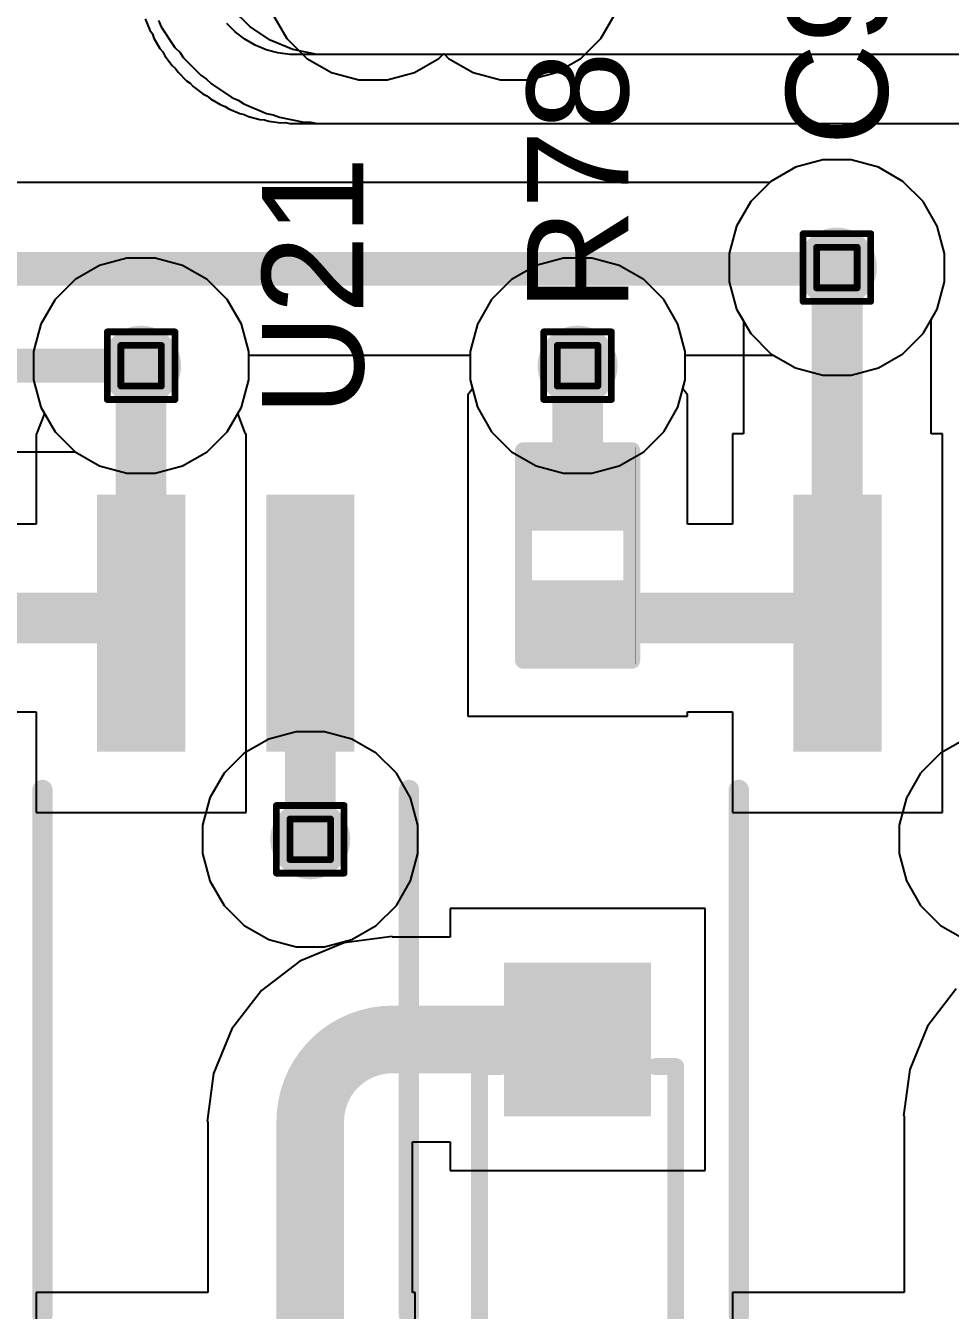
# Model space of a CAD drawing. Header units: inches. Extents: x -5 to 230, y -4 to 159.
# Drawn here: x 44.66 to 51.6, y 9.93 to 19.57 of the extents above; entities that cross this region are included whole.
import ezdxf

# ---------------------------------------------------------------- set-up
doc = ezdxf.new("R2010")
doc.units = ezdxf.units.IN
for name, color, linetype in [('Bottom Layer', 5, 'Continuous'), ('Drill Drawing', 1, 'Continuous'), ('Layer 1', 16, 'Continuous'), ('Layer 2', 76, 'Continuous'), ('Top Layer', 1, 'Continuous'), ('Top Overlay', 2, 'Continuous'), ('Top Paste', 8, 'Continuous'), ('Top Solder', 216, 'Continuous'), ('Via Holes', 16, 'Continuous')]:
    doc.layers.add(name, color=color, linetype=linetype)
doc.styles.add('Arial', font='', dxfattribs={"height": 0.2})
doc.styles.get('Arial').set_extended_font_data('Arial')

# ---------------------------------------------------------------- blocks, each defined once
blk = doc.blocks.new('SOIC_4_175____55')
at = {"layer": 'Top Layer'}
for points in [[(-2.31, 0.915), (-2.31, 0.355), (-4.137, 0.355), (-4.137, 0.915)], [(4.137, 0.915), (4.137, 0.355), (2.31, 0.355), (2.31, 0.915)], [(-2.31, -0.355), (-2.31, -0.915), (-4.137, -0.915), (-4.137, -0.355)], [(4.137, -0.355), (4.137, -0.915), (2.31, -0.915), (2.31, -0.355)]]:
    blk.add_hatch(color=1, dxfattribs=at).paths.add_polyline_path(points)
at = {"layer": 'Top Paste'}
for points in [[(-2.31, 0.915), (-2.31, 0.355), (-4.137, 0.355), (-4.137, 0.915)], [(4.137, 0.915), (4.137, 0.355), (2.31, 0.355), (2.31, 0.915)], [(-2.31, -0.355), (-2.31, -0.915), (-4.137, -0.915), (-4.137, -0.355)], [(4.137, -0.355), (4.137, -0.915), (2.31, -0.915), (2.31, -0.355)]]:
    blk.add_hatch(color=8, dxfattribs=at).paths.add_polyline_path(points)
at = {"layer": 'Top Solder'}
for points in [[(-2.2592, 0.9658), (-2.2592, 0.3042), (-4.1878, 0.3042), (-4.1878, 0.9658)], [(4.1878, 0.9658), (4.1878, 0.3042), (2.2592, 0.3042), (2.2592, 0.9658)], [(-2.2592, -0.3042), (-2.2592, -0.9658), (-4.1878, -0.9658), (-4.1878, -0.3042)], [(4.1878, -0.3042), (4.1878, -0.9658), (2.2592, -0.9658), (2.2592, -0.3042)]]:
    blk.add_hatch(color=216, dxfattribs=at).paths.add_polyline_path(points)
at = {"layer": 'Top Overlay'}
for points in [[(-1.9714, 1.3762, 0.1524, 0.1524, 0), (1.9714, 1.3762, 0.1524, 0.1524, 0)], [(-4.4681, 0.7874, 0.254, 0.254, 0), (-4.3411, 0.6604, 0.254, 0.254, 0)], [(-4.4681, 0.7874, 0.254, 0.254, 0), (-4.4681, 0.5334, 0.254, 0.254, 0)], [(-4.3411, 0.6604, 0.254, 0.254, 0), (-4.4681, 0.5334, 0.254, 0.254, 0)], [(-1.9714, -1.3762, 0.1524, 0.1524, 0), (1.9714, -1.3762, 0.1524, 0.1524, 0)]]:
    blk.add_lwpolyline(points, format="xyseb", dxfattribs=at)
for points in [[(-2.0095, 1.3762, 0.0762, 0.0762, 1), (-1.9333, 1.3762, 0.0762, 0.0762, 1)], [(1.9333, 1.3762, 0.0762, 0.0762, 1), (2.0095, 1.3762, 0.0762, 0.0762, 1)], [(-4.5316, 0.7874, 0.127, 0.127, 1), (-4.4046, 0.7874, 0.127, 0.127, 1)], [(-4.5316, 0.7874, 0.127, 0.127, 1), (-4.4046, 0.7874, 0.127, 0.127, 1)], [(-4.4046, 0.6604, 0.127, 0.127, 1), (-4.2776, 0.6604, 0.127, 0.127, 1)], [(-4.4046, 0.6604, 0.127, 0.127, 1), (-4.2776, 0.6604, 0.127, 0.127, 1)], [(-4.5316, 0.5334, 0.127, 0.127, 1), (-4.4046, 0.5334, 0.127, 0.127, 1)], [(-4.5316, 0.5334, 0.127, 0.127, 1), (-4.4046, 0.5334, 0.127, 0.127, 1)], [(-2.0095, -1.3762, 0.0762, 0.0762, 1), (-1.9333, -1.3762, 0.0762, 0.0762, 1)], [(1.9333, -1.3762, 0.0762, 0.0762, 1), (2.0095, -1.3762, 0.0762, 0.0762, 1)]]:
    blk.add_lwpolyline(points, format="xyseb", close=True, dxfattribs=at)
blk = doc.blocks.new('SOIC_4_175____57')
at = {"layer": 'Top Layer'}
for points in [[(-2.31, 0.915), (-2.31, 0.355), (-4.137, 0.355), (-4.137, 0.915)], [(4.137, 0.915), (4.137, 0.355), (2.31, 0.355), (2.31, 0.915)], [(-2.31, -0.355), (-2.31, -0.915), (-4.137, -0.915), (-4.137, -0.355)], [(4.137, -0.355), (4.137, -0.915), (2.31, -0.915), (2.31, -0.355)]]:
    blk.add_hatch(color=1, dxfattribs=at).paths.add_polyline_path(points)
at = {"layer": 'Top Paste'}
for points in [[(-2.31, 0.915), (-2.31, 0.355), (-4.137, 0.355), (-4.137, 0.915)], [(4.137, 0.915), (4.137, 0.355), (2.31, 0.355), (2.31, 0.915)], [(-2.31, -0.355), (-2.31, -0.915), (-4.137, -0.915), (-4.137, -0.355)], [(4.137, -0.355), (4.137, -0.915), (2.31, -0.915), (2.31, -0.355)]]:
    blk.add_hatch(color=8, dxfattribs=at).paths.add_polyline_path(points)
at = {"layer": 'Top Solder'}
for points in [[(-2.2592, 0.9658), (-2.2592, 0.3042), (-4.1878, 0.3042), (-4.1878, 0.9658)], [(4.1878, 0.9658), (4.1878, 0.3042), (2.2592, 0.3042), (2.2592, 0.9658)], [(-2.2592, -0.3042), (-2.2592, -0.9658), (-4.1878, -0.9658), (-4.1878, -0.3042)], [(4.1878, -0.3042), (4.1878, -0.9658), (2.2592, -0.9658), (2.2592, -0.3042)]]:
    blk.add_hatch(color=216, dxfattribs=at).paths.add_polyline_path(points)
at = {"layer": 'Top Overlay'}
for points in [[(-1.9714, 1.3762, 0.1524, 0.1524, 0), (1.9714, 1.3762, 0.1524, 0.1524, 0)], [(-4.4681, 0.7874, 0.254, 0.254, 0), (-4.3411, 0.6604, 0.254, 0.254, 0)], [(-4.4681, 0.7874, 0.254, 0.254, 0), (-4.4681, 0.5334, 0.254, 0.254, 0)], [(-4.3411, 0.6604, 0.254, 0.254, 0), (-4.4681, 0.5334, 0.254, 0.254, 0)], [(-1.9714, -1.3762, 0.1524, 0.1524, 0), (1.9714, -1.3762, 0.1524, 0.1524, 0)]]:
    blk.add_lwpolyline(points, format="xyseb", dxfattribs=at)
for points in [[(-2.0095, 1.3762, 0.0762, 0.0762, 1), (-1.9333, 1.3762, 0.0762, 0.0762, 1)], [(1.9333, 1.3762, 0.0762, 0.0762, 1), (2.0095, 1.3762, 0.0762, 0.0762, 1)], [(-4.5316, 0.7874, 0.127, 0.127, 1), (-4.4046, 0.7874, 0.127, 0.127, 1)], [(-4.5316, 0.7874, 0.127, 0.127, 1), (-4.4046, 0.7874, 0.127, 0.127, 1)], [(-4.4046, 0.6604, 0.127, 0.127, 1), (-4.2776, 0.6604, 0.127, 0.127, 1)], [(-4.4046, 0.6604, 0.127, 0.127, 1), (-4.2776, 0.6604, 0.127, 0.127, 1)], [(-4.5316, 0.5334, 0.127, 0.127, 1), (-4.4046, 0.5334, 0.127, 0.127, 1)], [(-4.5316, 0.5334, 0.127, 0.127, 1), (-4.4046, 0.5334, 0.127, 0.127, 1)], [(-2.0095, -1.3762, 0.0762, 0.0762, 1), (-1.9333, -1.3762, 0.0762, 0.0762, 1)], [(1.9333, -1.3762, 0.0762, 0.0762, 1), (2.0095, -1.3762, 0.0762, 0.0762, 1)]]:
    blk.add_lwpolyline(points, format="xyseb", close=True, dxfattribs=at)
blk = doc.blocks.new('R___0402_102')
at = {"layer": 'Top Layer'}
for points in [[(-0.6985, -0.3175), (-0.6985, 0.3175), (-0.2413, 0.3175), (-0.2413, -0.3175)], [(0.2413, -0.3175), (0.2413, 0.3175), (0.6985, 0.3175), (0.6985, -0.3175)]]:
    blk.add_hatch(color=1, dxfattribs=at).paths.add_polyline_path(points)
at = {"layer": 'Top Paste'}
for points in [[(-0.6985, -0.3175), (-0.6985, 0.3175), (-0.2413, 0.3175), (-0.2413, -0.3175)], [(0.2413, -0.3175), (0.2413, 0.3175), (0.6985, 0.3175), (0.6985, -0.3175)]]:
    blk.add_hatch(color=8, dxfattribs=at).paths.add_polyline_path(points)
at = {"layer": 'Top Solder'}
for points in [[(-0.7535, -0.3725), (-0.7535, 0.3725), (-0.1863, 0.3725), (-0.1863, -0.3725)], [(0.1863, -0.3725), (0.1863, 0.3725), (0.7535, 0.3725), (0.7535, -0.3725)]]:
    blk.add_hatch(color=216, dxfattribs=at).paths.add_polyline_path(points)
at = {"layer": 'Top Overlay'}
for points in [[(-0.7874, 0.4064, 0.127, 0.127, 0), (-0.7874, -0.4064, 0.127, 0.127, 0)], [(-0.7874, 0.4064, 0.127, 0.127, 0), (0.7874, 0.4064, 0.127, 0.127, 0)], [(0.7874, 0.4064, 0.127, 0.127, 0), (0.7874, -0.4064, 0.127, 0.127, 0)], [(-0.7874, -0.4064, 0.127, 0.127, 0), (0.7874, -0.4064, 0.127, 0.127, 0)], [(-0.8128, -0.4318, 0.00323, 0.00323, 0), (0.8128, -0.4318, 0.00323, 0.00323, 0)]]:
    blk.add_lwpolyline(points, format="xyseb", dxfattribs=at)
for points in [[(-0.8191, 0.4064, 0.0635, 0.0635, 1), (-0.7556, 0.4064, 0.0635, 0.0635, 1)], [(-0.8191, 0.4064, 0.0635, 0.0635, 1), (-0.7556, 0.4064, 0.0635, 0.0635, 1)], [(0.7556, 0.4064, 0.0635, 0.0635, 1), (0.8191, 0.4064, 0.0635, 0.0635, 1)], [(0.7556, 0.4064, 0.0635, 0.0635, 1), (0.8191, 0.4064, 0.0635, 0.0635, 1)], [(-0.8191, -0.4064, 0.0635, 0.0635, 1), (-0.7556, -0.4064, 0.0635, 0.0635, 1)], [(-0.8191, -0.4064, 0.0635, 0.0635, 1), (-0.7556, -0.4064, 0.0635, 0.0635, 1)], [(0.7556, -0.4064, 0.0635, 0.0635, 1), (0.8191, -0.4064, 0.0635, 0.0635, 1)], [(0.7556, -0.4064, 0.0635, 0.0635, 1), (0.8191, -0.4064, 0.0635, 0.0635, 1)], [(-0.8136, -0.4318, 0.00161, 0.00161, 1), (-0.812, -0.4318, 0.00161, 0.00161, 1)], [(0.812, -0.4318, 0.00161, 0.00161, 1), (0.8136, -0.4318, 0.00161, 0.00161, 1)]]:
    blk.add_lwpolyline(points, format="xyseb", close=True, dxfattribs=at)
blk = doc.blocks.new('SOD_123_198')
at = {"layer": 'Top Layer'}
for points in [[(-1.1, 0.45), (-1.1, -0.45), (-2.05, -0.45), (-2.05, 0.45)], [(2.05, 0.45), (2.05, -0.45), (1.1, -0.45), (1.1, 0.45)]]:
    blk.add_hatch(color=1, dxfattribs=at).paths.add_polyline_path(points)
at = {"layer": 'Top Overlay'}
for points in [[(0.9652, 0.508), (2.8194, 0.508), (2.8194, 0.8), (0.9652, 0.8)], [(2.1198, -0.7868), (2.8194, -0.7868), (2.8194, 0.788), (2.1198, 0.788)], [(0.9652, -0.8), (2.8194, -0.8), (2.8194, -0.508), (0.9652, -0.508)]]:
    blk.add_hatch(color=2, dxfattribs=at).paths.add_polyline_path(points)
at = {"layer": 'Top Paste'}
for points in [[(-1.1, 0.45), (-1.1, -0.45), (-2.05, -0.45), (-2.05, 0.45)], [(2.05, 0.45), (2.05, -0.45), (1.1, -0.45), (1.1, 0.45)]]:
    blk.add_hatch(color=8, dxfattribs=at).paths.add_polyline_path(points)
at = {"layer": 'Top Solder'}
for points in [[(-0.9984, 0.5516), (-0.9984, -0.5516), (-2.1516, -0.5516), (-2.1516, 0.5516)], [(2.1516, 0.5516), (2.1516, -0.5516), (0.9984, -0.5516), (0.9984, 0.5516)]]:
    blk.add_hatch(color=216, dxfattribs=at).paths.add_polyline_path(points)
at = {"layer": 'Top Overlay'}
for points in [[(0.9652, 0.7366, 0.127, 0.127, 0), (-1.3716, 0.7366, 0.127, 0.127, 0)], [(-1.3716, 0.5842, 0.127, 0.127, 0), (-1.3716, 0.7366, 0.127, 0.127, 0)], [(-1.3716, -0.7366, 0.127, 0.127, 0), (-1.3716, -0.5842, 0.127, 0.127, 0)], [(0.9652, -0.7366, 0.127, 0.127, 0), (-1.3716, -0.7366, 0.127, 0.127, 0)]]:
    blk.add_lwpolyline(points, format="xyseb", dxfattribs=at)
for points in [[(-1.4033, 0.7366, 0.0635, 0.0635, 1), (-1.3398, 0.7366, 0.0635, 0.0635, 1)], [(-1.4033, 0.7366, 0.0635, 0.0635, 1), (-1.3398, 0.7366, 0.0635, 0.0635, 1)], [(0.9335, 0.7366, 0.0635, 0.0635, 1), (0.997, 0.7366, 0.0635, 0.0635, 1)], [(-1.4033, 0.5842, 0.0635, 0.0635, 1), (-1.3398, 0.5842, 0.0635, 0.0635, 1)], [(-1.4033, -0.5842, 0.0635, 0.0635, 1), (-1.3398, -0.5842, 0.0635, 0.0635, 1)], [(-1.4033, -0.7366, 0.0635, 0.0635, 1), (-1.3398, -0.7366, 0.0635, 0.0635, 1)], [(-1.4033, -0.7366, 0.0635, 0.0635, 1), (-1.3398, -0.7366, 0.0635, 0.0635, 1)], [(0.9335, -0.7366, 0.0635, 0.0635, 1), (0.997, -0.7366, 0.0635, 0.0635, 1)]]:
    blk.add_lwpolyline(points, format="xyseb", close=True, dxfattribs=at)

msp = doc.modelspace()

# ---------------------------------------------------------------- hatches: boundary and pattern name
at = {"layer": 'Bottom Layer'}
h = msp.add_hatch(color=5, dxfattribs=at)
edge = h.paths.add_edge_path()
edge.add_arc((50.7492, 17.7546), 0.3, 0, 360)
h = msp.add_hatch(color=5, dxfattribs=at)
edge = h.paths.add_edge_path()
edge.add_arc((45.5247, 17.018), 0.3, 0, 360)
h = msp.add_hatch(color=5, dxfattribs=at)
edge = h.paths.add_edge_path()
edge.add_arc((48.8022, 17.018), 0.3, 0, 360)
h = msp.add_hatch(color=5, dxfattribs=at)
edge = h.paths.add_edge_path()
edge.add_arc((46.7947, 13.462), 0.3, 0, 360)
at = {"layer": 'Layer 1'}
h = msp.add_hatch(color=16, dxfattribs=at)
edge = h.paths.add_edge_path()
edge.add_arc((50.7492, 17.7546), 0.3, 0, 360)
h = msp.add_hatch(color=16, dxfattribs=at)
edge = h.paths.add_edge_path()
edge.add_arc((45.5247, 17.018), 0.3, 0, 360)
h = msp.add_hatch(color=16, dxfattribs=at)
edge = h.paths.add_edge_path()
edge.add_arc((48.8022, 17.018), 0.3, 0, 360)
h = msp.add_hatch(color=16, dxfattribs=at)
edge = h.paths.add_edge_path()
edge.add_arc((46.7947, 13.462), 0.3, 0, 360)
at = {"layer": 'Layer 2'}
h = msp.add_hatch(color=76, dxfattribs=at)
edge = h.paths.add_edge_path()
edge.add_arc((50.7492, 17.7546), 0.3, 0, 360)
h = msp.add_hatch(color=76, dxfattribs=at)
edge = h.paths.add_edge_path()
edge.add_arc((45.5247, 17.018), 0.3, 0, 360)
h = msp.add_hatch(color=76, dxfattribs=at)
edge = h.paths.add_edge_path()
edge.add_arc((48.8022, 17.018), 0.3, 0, 360)
h = msp.add_hatch(color=76, dxfattribs=at)
edge = h.paths.add_edge_path()
edge.add_arc((46.7947, 13.462), 0.3, 0, 360)
at = {"layer": 'Top Layer'}
h = msp.add_hatch(color=1, dxfattribs=at)
edge = h.paths.add_edge_path()
edge.add_arc((50.7492, 17.7546), 0.3, 0, 360)
h = msp.add_hatch(color=1, dxfattribs=at)
edge = h.paths.add_edge_path()
edge.add_arc((45.5247, 17.018), 0.3, 0, 360)
h = msp.add_hatch(color=1, dxfattribs=at)
edge = h.paths.add_edge_path()
edge.add_arc((48.8022, 17.018), 0.3, 0, 360)
h = msp.add_hatch(color=1, dxfattribs=at)
edge = h.paths.add_edge_path()
edge.add_arc((46.7947, 13.462), 0.3, 0, 360)
at = {"layer": 'Via Holes'}
h = msp.add_hatch(color=7, dxfattribs=at)
edge = h.paths.add_edge_path()
edge.add_arc((50.7492, 17.7546), 0.15, 0, 360)
h = msp.add_hatch(color=7, dxfattribs=at)
edge = h.paths.add_edge_path()
edge.add_arc((45.5247, 17.018), 0.15, 0, 360)
h = msp.add_hatch(color=7, dxfattribs=at)
edge = h.paths.add_edge_path()
edge.add_arc((48.8022, 17.018), 0.15, 0, 360)
h = msp.add_hatch(color=7, dxfattribs=at)
edge = h.paths.add_edge_path()
edge.add_arc((46.7947, 13.462), 0.15, 0, 360)

# ---------------------------------------------------------------- linework, layer by layer
at = {"layer": 'Bottom Layer'}
for p, q in [((46.5121, 19.6598), (46.6185, 19.4755)), ((48.9766, 19.4755), (49.083, 19.6598)), ((46.6185, 19.4755), (46.7689, 19.3251)), ((48.8262, 19.3251), (48.9766, 19.4755)), ((46.7689, 19.3251), (46.9532, 19.2187)), ((47.5769, 19.2187), (47.7612, 19.3251)), ((47.7612, 19.3251), (47.7975, 19.3615)), ((47.7975, 19.3615), (47.8339, 19.3251)), ((47.8339, 19.3251), (48.0182, 19.2187)), ((48.6419, 19.2187), (48.8262, 19.3251)), ((46.9532, 19.2187), (47.1587, 19.1636)), ((47.3714, 19.1636), (47.5769, 19.2187)), ((48.0182, 19.2187), (48.2237, 19.1636)), ((48.4364, 19.1636), (48.6419, 19.2187)), ((47.1587, 19.1636), (47.3714, 19.1636)), ((48.2237, 19.1636), (48.4364, 19.1636)), ((50.6428, 18.5626), (50.4373, 18.5075)), ((50.8556, 18.5626), (50.6428, 18.5626)), ((51.0611, 18.5075), (50.8556, 18.5626)), ((50.4373, 18.5075), (50.2531, 18.4012)), ((51.2453, 18.4012), (51.0611, 18.5075)), ((50.2448, 18.3929), (44.3944, 18.3929)), ((50.2531, 18.4012), (50.2448, 18.3929)), ((51.3958, 18.2507), (51.2453, 18.4012)), ((51.5021, 18.0665), (51.3958, 18.2507)), ((51.5572, 17.861), (51.5021, 18.0665)), ((51.5572, 17.6482), (51.5572, 17.861)), ((51.5021, 17.4427), (51.5572, 17.6482)), ((51.3958, 17.2585), (51.5021, 17.4427)), ((51.2453, 17.108), (51.3958, 17.2585)), ((46.3327, 16.9116), (46.3327, 17.098)), ((46.3327, 17.098), (47.9942, 17.098)), ((47.9942, 17.098), (47.9942, 16.9116)), ((49.6102, 16.9116), (49.6102, 17.098)), ((49.6102, 17.098), (50.2705, 17.098)), ((50.2705, 17.098), (50.4373, 17.0017)), ((51.0611, 17.0017), (51.2453, 17.108)), ((50.4373, 17.0017), (50.6428, 16.9466)), ((50.8556, 16.9466), (51.0611, 17.0017)), ((46.2776, 16.7061), (46.3327, 16.9116)), ((47.9942, 16.9116), (48.0493, 16.7061)), ((49.5552, 16.7061), (49.6102, 16.9116)), ((50.6428, 16.9466), (50.8556, 16.9466)), ((46.1712, 16.5219), (46.2776, 16.7061)), ((48.0493, 16.7061), (48.1557, 16.5219)), ((49.4488, 16.5219), (49.5552, 16.7061)), ((46.0208, 16.3714), (46.1712, 16.5219)), ((48.1557, 16.5219), (48.3061, 16.3714)), ((49.2983, 16.3714), (49.4488, 16.5219)), ((41.9776, 16.3706), (45.0301, 16.3706)), ((45.0301, 16.3706), (45.2128, 16.2651)), ((45.8365, 16.2651), (46.0208, 16.3714)), ((48.3061, 16.3714), (48.4904, 16.2651)), ((49.1141, 16.2651), (49.2983, 16.3714)), ((45.2128, 16.2651), (45.4183, 16.21)), ((45.4183, 16.21), (45.631, 16.21)), ((45.631, 16.21), (45.8365, 16.2651)), ((48.4904, 16.2651), (48.6959, 16.21)), ((48.6959, 16.21), (48.9086, 16.21)), ((48.9086, 16.21), (49.1141, 16.2651))]:
    msp.add_line(p, q, dxfattribs=at)
for points in [[(42.6617, 17.7454, 0.254, 0.254, 0), (50.74, 17.7454, 0.254, 0.254, 0)], [(50.74, 17.7454, 0.254, 0.254, 0), (50.7492, 17.7546, 0.254, 0.254, 0)], [(41.9776, 17.018, 0.254, 0.254, 0), (45.5247, 17.018, 0.254, 0.254, 0)]]:
    msp.add_lwpolyline(points, format="xyseb", dxfattribs=at)
for points in [[(50.6765, 17.7454, 0.127, 0.127, 1), (50.8035, 17.7454, 0.127, 0.127, 1)], [(50.6765, 17.7454, 0.127, 0.127, 1), (50.8035, 17.7454, 0.127, 0.127, 1)], [(50.6857, 17.7546, 0.127, 0.127, 1), (50.8127, 17.7546, 0.127, 0.127, 1)], [(45.4612, 17.018, 0.127, 0.127, 1), (45.5882, 17.018, 0.127, 0.127, 1)]]:
    msp.add_lwpolyline(points, format="xyseb", close=True, dxfattribs=at)
at = {"layer": 'Drill Drawing'}
for points in [[(50.4952, 18.0086, 0.0508, 0.0508, 0), (51.0032, 18.0086, 0.0508, 0.0508, 0)], [(50.4952, 17.5006, 0.0508, 0.0508, 0), (50.4952, 18.0086, 0.0508, 0.0508, 0)], [(51.0032, 17.5006, 0.0508, 0.0508, 0), (51.0032, 18.0086, 0.0508, 0.0508, 0)], [(50.5968, 17.907, 0.0508, 0.0508, 0), (50.9016, 17.907, 0.0508, 0.0508, 0)], [(50.5968, 17.6022, 0.0508, 0.0508, 0), (50.5968, 17.907, 0.0508, 0.0508, 0)], [(50.9016, 17.6022, 0.0508, 0.0508, 0), (50.9016, 17.907, 0.0508, 0.0508, 0)], [(50.5968, 17.6022, 0.0508, 0.0508, 0), (50.9016, 17.6022, 0.0508, 0.0508, 0)], [(50.4952, 17.5006, 0.0508, 0.0508, 0), (51.0032, 17.5006, 0.0508, 0.0508, 0)], [(45.2707, 17.272, 0.0508, 0.0508, 0), (45.7787, 17.272, 0.0508, 0.0508, 0)], [(45.2707, 16.764, 0.0508, 0.0508, 0), (45.2707, 17.272, 0.0508, 0.0508, 0)], [(45.7787, 16.764, 0.0508, 0.0508, 0), (45.7787, 17.272, 0.0508, 0.0508, 0)], [(48.5482, 17.272, 0.0508, 0.0508, 0), (49.0562, 17.272, 0.0508, 0.0508, 0)], [(48.5482, 16.764, 0.0508, 0.0508, 0), (48.5482, 17.272, 0.0508, 0.0508, 0)], [(49.0562, 16.764, 0.0508, 0.0508, 0), (49.0562, 17.272, 0.0508, 0.0508, 0)], [(45.3723, 17.1704, 0.0508, 0.0508, 0), (45.6771, 17.1704, 0.0508, 0.0508, 0)], [(45.3723, 16.8656, 0.0508, 0.0508, 0), (45.3723, 17.1704, 0.0508, 0.0508, 0)], [(45.6771, 16.8656, 0.0508, 0.0508, 0), (45.6771, 17.1704, 0.0508, 0.0508, 0)], [(48.6498, 17.1704, 0.0508, 0.0508, 0), (48.9546, 17.1704, 0.0508, 0.0508, 0)], [(48.6498, 16.8656, 0.0508, 0.0508, 0), (48.6498, 17.1704, 0.0508, 0.0508, 0)], [(48.9546, 16.8656, 0.0508, 0.0508, 0), (48.9546, 17.1704, 0.0508, 0.0508, 0)], [(45.3723, 16.8656, 0.0508, 0.0508, 0), (45.6771, 16.8656, 0.0508, 0.0508, 0)], [(48.6498, 16.8656, 0.0508, 0.0508, 0), (48.9546, 16.8656, 0.0508, 0.0508, 0)], [(45.2707, 16.764, 0.0508, 0.0508, 0), (45.7787, 16.764, 0.0508, 0.0508, 0)], [(48.5482, 16.764, 0.0508, 0.0508, 0), (49.0562, 16.764, 0.0508, 0.0508, 0)], [(46.5407, 13.716, 0.0508, 0.0508, 0), (47.0487, 13.716, 0.0508, 0.0508, 0)], [(46.5407, 13.208, 0.0508, 0.0508, 0), (46.5407, 13.716, 0.0508, 0.0508, 0)], [(47.0487, 13.208, 0.0508, 0.0508, 0), (47.0487, 13.716, 0.0508, 0.0508, 0)], [(46.6423, 13.6144, 0.0508, 0.0508, 0), (46.9471, 13.6144, 0.0508, 0.0508, 0)], [(46.6423, 13.3096, 0.0508, 0.0508, 0), (46.6423, 13.6144, 0.0508, 0.0508, 0)], [(46.9471, 13.3096, 0.0508, 0.0508, 0), (46.9471, 13.6144, 0.0508, 0.0508, 0)], [(46.6423, 13.3096, 0.0508, 0.0508, 0), (46.9471, 13.3096, 0.0508, 0.0508, 0)], [(46.5407, 13.208, 0.0508, 0.0508, 0), (47.0487, 13.208, 0.0508, 0.0508, 0)]]:
    msp.add_lwpolyline(points, format="xyseb", dxfattribs=at)
for points in [[(50.4825, 18.0086, 0.0254, 0.0254, 1), (50.5079, 18.0086, 0.0254, 0.0254, 1)], [(50.4825, 18.0086, 0.0254, 0.0254, 1), (50.5079, 18.0086, 0.0254, 0.0254, 1)], [(50.9905, 18.0086, 0.0254, 0.0254, 1), (51.0159, 18.0086, 0.0254, 0.0254, 1)], [(50.9905, 18.0086, 0.0254, 0.0254, 1), (51.0159, 18.0086, 0.0254, 0.0254, 1)], [(50.5841, 17.907, 0.0254, 0.0254, 1), (50.6095, 17.907, 0.0254, 0.0254, 1)], [(50.5841, 17.907, 0.0254, 0.0254, 1), (50.6095, 17.907, 0.0254, 0.0254, 1)], [(50.8889, 17.907, 0.0254, 0.0254, 1), (50.9143, 17.907, 0.0254, 0.0254, 1)], [(50.8889, 17.907, 0.0254, 0.0254, 1), (50.9143, 17.907, 0.0254, 0.0254, 1)], [(50.5841, 17.6022, 0.0254, 0.0254, 1), (50.6095, 17.6022, 0.0254, 0.0254, 1)], [(50.5841, 17.6022, 0.0254, 0.0254, 1), (50.6095, 17.6022, 0.0254, 0.0254, 1)], [(50.8889, 17.6022, 0.0254, 0.0254, 1), (50.9143, 17.6022, 0.0254, 0.0254, 1)], [(50.8889, 17.6022, 0.0254, 0.0254, 1), (50.9143, 17.6022, 0.0254, 0.0254, 1)], [(50.4825, 17.5006, 0.0254, 0.0254, 1), (50.5079, 17.5006, 0.0254, 0.0254, 1)], [(50.4825, 17.5006, 0.0254, 0.0254, 1), (50.5079, 17.5006, 0.0254, 0.0254, 1)], [(50.9905, 17.5006, 0.0254, 0.0254, 1), (51.0159, 17.5006, 0.0254, 0.0254, 1)], [(50.9905, 17.5006, 0.0254, 0.0254, 1), (51.0159, 17.5006, 0.0254, 0.0254, 1)], [(45.258, 17.272, 0.0254, 0.0254, 1), (45.2834, 17.272, 0.0254, 0.0254, 1)], [(45.258, 17.272, 0.0254, 0.0254, 1), (45.2834, 17.272, 0.0254, 0.0254, 1)], [(45.766, 17.272, 0.0254, 0.0254, 1), (45.7914, 17.272, 0.0254, 0.0254, 1)], [(45.766, 17.272, 0.0254, 0.0254, 1), (45.7914, 17.272, 0.0254, 0.0254, 1)], [(48.5355, 17.272, 0.0254, 0.0254, 1), (48.5609, 17.272, 0.0254, 0.0254, 1)], [(48.5355, 17.272, 0.0254, 0.0254, 1), (48.5609, 17.272, 0.0254, 0.0254, 1)], [(49.0435, 17.272, 0.0254, 0.0254, 1), (49.0689, 17.272, 0.0254, 0.0254, 1)], [(49.0435, 17.272, 0.0254, 0.0254, 1), (49.0689, 17.272, 0.0254, 0.0254, 1)], [(45.3596, 17.1704, 0.0254, 0.0254, 1), (45.385, 17.1704, 0.0254, 0.0254, 1)], [(45.3596, 17.1704, 0.0254, 0.0254, 1), (45.385, 17.1704, 0.0254, 0.0254, 1)], [(45.6644, 17.1704, 0.0254, 0.0254, 1), (45.6898, 17.1704, 0.0254, 0.0254, 1)], [(45.6644, 17.1704, 0.0254, 0.0254, 1), (45.6898, 17.1704, 0.0254, 0.0254, 1)], [(48.6371, 17.1704, 0.0254, 0.0254, 1), (48.6625, 17.1704, 0.0254, 0.0254, 1)], [(48.6371, 17.1704, 0.0254, 0.0254, 1), (48.6625, 17.1704, 0.0254, 0.0254, 1)], [(48.9419, 17.1704, 0.0254, 0.0254, 1), (48.9673, 17.1704, 0.0254, 0.0254, 1)], [(48.9419, 17.1704, 0.0254, 0.0254, 1), (48.9673, 17.1704, 0.0254, 0.0254, 1)], [(45.3596, 16.8656, 0.0254, 0.0254, 1), (45.385, 16.8656, 0.0254, 0.0254, 1)], [(45.3596, 16.8656, 0.0254, 0.0254, 1), (45.385, 16.8656, 0.0254, 0.0254, 1)], [(45.6644, 16.8656, 0.0254, 0.0254, 1), (45.6898, 16.8656, 0.0254, 0.0254, 1)], [(45.6644, 16.8656, 0.0254, 0.0254, 1), (45.6898, 16.8656, 0.0254, 0.0254, 1)], [(48.6371, 16.8656, 0.0254, 0.0254, 1), (48.6625, 16.8656, 0.0254, 0.0254, 1)], [(48.6371, 16.8656, 0.0254, 0.0254, 1), (48.6625, 16.8656, 0.0254, 0.0254, 1)], [(48.9419, 16.8656, 0.0254, 0.0254, 1), (48.9673, 16.8656, 0.0254, 0.0254, 1)], [(48.9419, 16.8656, 0.0254, 0.0254, 1), (48.9673, 16.8656, 0.0254, 0.0254, 1)], [(45.258, 16.764, 0.0254, 0.0254, 1), (45.2834, 16.764, 0.0254, 0.0254, 1)], [(45.258, 16.764, 0.0254, 0.0254, 1), (45.2834, 16.764, 0.0254, 0.0254, 1)], [(45.766, 16.764, 0.0254, 0.0254, 1), (45.7914, 16.764, 0.0254, 0.0254, 1)], [(45.766, 16.764, 0.0254, 0.0254, 1), (45.7914, 16.764, 0.0254, 0.0254, 1)], [(48.5355, 16.764, 0.0254, 0.0254, 1), (48.5609, 16.764, 0.0254, 0.0254, 1)], [(48.5355, 16.764, 0.0254, 0.0254, 1), (48.5609, 16.764, 0.0254, 0.0254, 1)], [(49.0435, 16.764, 0.0254, 0.0254, 1), (49.0689, 16.764, 0.0254, 0.0254, 1)], [(49.0435, 16.764, 0.0254, 0.0254, 1), (49.0689, 16.764, 0.0254, 0.0254, 1)], [(46.528, 13.716, 0.0254, 0.0254, 1), (46.5534, 13.716, 0.0254, 0.0254, 1)], [(46.528, 13.716, 0.0254, 0.0254, 1), (46.5534, 13.716, 0.0254, 0.0254, 1)], [(47.036, 13.716, 0.0254, 0.0254, 1), (47.0614, 13.716, 0.0254, 0.0254, 1)], [(47.036, 13.716, 0.0254, 0.0254, 1), (47.0614, 13.716, 0.0254, 0.0254, 1)], [(46.6296, 13.6144, 0.0254, 0.0254, 1), (46.655, 13.6144, 0.0254, 0.0254, 1)], [(46.6296, 13.6144, 0.0254, 0.0254, 1), (46.655, 13.6144, 0.0254, 0.0254, 1)], [(46.9344, 13.6144, 0.0254, 0.0254, 1), (46.9598, 13.6144, 0.0254, 0.0254, 1)], [(46.9344, 13.6144, 0.0254, 0.0254, 1), (46.9598, 13.6144, 0.0254, 0.0254, 1)], [(46.6296, 13.3096, 0.0254, 0.0254, 1), (46.655, 13.3096, 0.0254, 0.0254, 1)], [(46.6296, 13.3096, 0.0254, 0.0254, 1), (46.655, 13.3096, 0.0254, 0.0254, 1)], [(46.9344, 13.3096, 0.0254, 0.0254, 1), (46.9598, 13.3096, 0.0254, 0.0254, 1)], [(46.9344, 13.3096, 0.0254, 0.0254, 1), (46.9598, 13.3096, 0.0254, 0.0254, 1)], [(46.528, 13.208, 0.0254, 0.0254, 1), (46.5534, 13.208, 0.0254, 0.0254, 1)], [(46.528, 13.208, 0.0254, 0.0254, 1), (46.5534, 13.208, 0.0254, 0.0254, 1)], [(47.036, 13.208, 0.0254, 0.0254, 1), (47.0614, 13.208, 0.0254, 0.0254, 1)], [(47.036, 13.208, 0.0254, 0.0254, 1), (47.0614, 13.208, 0.0254, 0.0254, 1)]]:
    msp.add_lwpolyline(points, format="xyseb", close=True, dxfattribs=at)
at = {"layer": 'Layer 1'}
for p, q in [((46.3401, 19.5646), (46.2092, 19.6955)), ((45.6562, 19.6088), (45.6757, 19.5617)), ((45.6757, 19.5617), (45.7785, 19.4077)), ((46.494, 19.4617), (46.3401, 19.5646)), ((45.7785, 19.4077), (45.8146, 19.3717)), ((46.6651, 19.3909), (46.494, 19.4617)), ((46.8466, 19.3548), (46.6651, 19.3909)), ((45.8146, 19.3717), (45.843, 19.3292)), ((45.843, 19.3292), (45.9739, 19.1983)), ((46.9392, 19.3548), (46.8466, 19.3548)), ((69.4179, 19.3548), (46.9392, 19.3548)), ((45.9739, 19.1983), (46.0163, 19.17)), ((46.0163, 19.17), (46.0523, 19.1339)), ((46.0523, 19.1339), (46.2063, 19.0311)), ((46.2063, 19.0311), (46.2534, 19.0115)), ((46.2534, 19.0115), (46.2958, 18.9832)), ((46.2958, 18.9832), (46.4669, 18.9124)), ((46.4669, 18.9124), (46.5169, 18.9024)), ((46.5169, 18.9024), (46.564, 18.8829)), ((46.564, 18.8829), (46.7456, 18.8468)), ((46.7456, 18.8468), (46.7966, 18.8468)), ((46.7966, 18.8468), (46.8467, 18.8368)), ((46.8467, 18.8368), (46.9392, 18.8368)), ((46.9392, 18.8368), (69.4052, 18.8368)), ((50.6428, 18.5626), (50.4373, 18.5075)), ((50.8556, 18.5626), (50.6428, 18.5626)), ((51.0611, 18.5075), (50.8556, 18.5626)), ((50.4373, 18.5075), (50.2531, 18.4012)), ((51.2453, 18.4012), (51.0611, 18.5075)), ((50.2531, 18.4012), (50.1026, 18.2507)), ((51.3958, 18.2507), (51.2453, 18.4012)), ((50.1026, 18.2507), (49.9963, 18.0665)), ((51.5021, 18.0665), (51.3958, 18.2507)), ((49.9963, 18.0665), (49.9412, 17.861)), ((51.5572, 17.861), (51.5021, 18.0665)), ((49.9412, 17.861), (49.9412, 17.6482)), ((51.5572, 17.6482), (51.5572, 17.861)), ((45.2128, 17.7709), (45.0285, 17.6646)), ((45.4183, 17.826), (45.2128, 17.7709)), ((45.631, 17.826), (45.4183, 17.826)), ((45.8365, 17.7709), (45.631, 17.826)), ((46.0208, 17.6646), (45.8365, 17.7709)), ((48.4904, 17.7709), (48.3061, 17.6646)), ((48.6959, 17.826), (48.4904, 17.7709)), ((48.9086, 17.826), (48.6959, 17.826)), ((49.1141, 17.7709), (48.9086, 17.826)), ((49.2983, 17.6646), (49.1141, 17.7709)), ((45.0285, 17.6646), (44.8781, 17.5141)), ((46.1712, 17.5141), (46.0208, 17.6646)), ((48.3061, 17.6646), (48.1557, 17.5141)), ((49.4488, 17.5141), (49.2983, 17.6646)), ((49.9412, 17.6482), (49.9963, 17.4427)), ((51.5021, 17.4427), (51.5572, 17.6482)), ((44.8781, 17.5141), (44.7717, 17.3299)), ((46.2776, 17.3299), (46.1712, 17.5141)), ((48.1557, 17.5141), (48.0493, 17.3299)), ((49.5552, 17.3299), (49.4488, 17.5141)), ((49.9963, 17.4427), (50.1026, 17.2585)), ((51.3958, 17.2585), (51.5021, 17.4427)), ((44.7717, 17.3299), (44.7167, 17.1244)), ((46.3327, 17.1244), (46.2776, 17.3299)), ((48.0493, 17.3299), (47.9942, 17.1244)), ((49.6102, 17.1244), (49.5552, 17.3299)), ((50.1026, 17.2585), (50.2531, 17.108)), ((51.2453, 17.108), (51.3958, 17.2585)), ((44.7167, 17.1244), (44.7167, 16.9116)), ((46.3327, 16.9116), (46.3327, 17.1244)), ((47.9942, 17.1244), (47.9942, 16.9116)), ((49.6102, 16.9116), (49.6102, 17.1244)), ((50.2531, 17.108), (50.4373, 17.0017)), ((51.0611, 17.0017), (51.2453, 17.108)), ((50.4373, 17.0017), (50.6428, 16.9466)), ((50.8556, 16.9466), (51.0611, 17.0017)), ((44.7167, 16.9116), (44.7717, 16.7061)), ((46.2776, 16.7061), (46.3327, 16.9116)), ((47.9942, 16.9116), (48.0493, 16.7061)), ((49.5552, 16.7061), (49.6102, 16.9116)), ((50.6428, 16.9466), (50.8556, 16.9466)), ((44.7717, 16.7061), (44.8781, 16.5219)), ((46.1712, 16.5219), (46.2776, 16.7061)), ((48.0493, 16.7061), (48.1557, 16.5219)), ((49.4488, 16.5219), (49.5552, 16.7061)), ((44.8781, 16.5219), (45.0285, 16.3714)), ((46.0208, 16.3714), (46.1712, 16.5219)), ((48.1557, 16.5219), (48.3061, 16.3714)), ((49.2983, 16.3714), (49.4488, 16.5219)), ((45.0285, 16.3714), (45.2128, 16.2651)), ((45.8365, 16.2651), (46.0208, 16.3714)), ((48.3061, 16.3714), (48.4904, 16.2651)), ((49.1141, 16.2651), (49.2983, 16.3714)), ((45.2128, 16.2651), (45.4183, 16.21)), ((45.4183, 16.21), (45.631, 16.21)), ((45.631, 16.21), (45.8365, 16.2651)), ((48.4904, 16.2651), (48.6959, 16.21)), ((48.6959, 16.21), (48.9086, 16.21)), ((48.9086, 16.21), (49.1141, 16.2651))]:
    msp.add_line(p, q, dxfattribs=at)
at = {"layer": 'Layer 2'}
for p, q in [((46.5121, 19.6598), (46.6185, 19.4755)), ((48.9766, 19.4755), (49.083, 19.6598)), ((46.6185, 19.4755), (46.7689, 19.3251)), ((48.8262, 19.3251), (48.9766, 19.4755)), ((46.7689, 19.3251), (46.9532, 19.2187)), ((47.5769, 19.2187), (47.7612, 19.3251)), ((47.7612, 19.3251), (47.7975, 19.3615)), ((47.7975, 19.3615), (47.8339, 19.3251)), ((47.8339, 19.3251), (48.0182, 19.2187)), ((48.6419, 19.2187), (48.8262, 19.3251)), ((46.9532, 19.2187), (47.1587, 19.1636)), ((47.3714, 19.1636), (47.5769, 19.2187)), ((48.0182, 19.2187), (48.2237, 19.1636)), ((48.4364, 19.1636), (48.6419, 19.2187)), ((47.1587, 19.1636), (47.3714, 19.1636)), ((48.2237, 19.1636), (48.4364, 19.1636)), ((50.6428, 18.5626), (50.4373, 18.5075)), ((50.8556, 18.5626), (50.6428, 18.5626)), ((51.0611, 18.5075), (50.8556, 18.5626)), ((50.4373, 18.5075), (50.2531, 18.4012)), ((51.2453, 18.4012), (51.0611, 18.5075)), ((50.2531, 18.4012), (50.1026, 18.2507)), ((51.3958, 18.2507), (51.2453, 18.4012)), ((50.1026, 18.2507), (49.9963, 18.0665)), ((51.5021, 18.0665), (51.3958, 18.2507)), ((49.9963, 18.0665), (49.9412, 17.861)), ((51.5572, 17.861), (51.5021, 18.0665)), ((49.9412, 17.861), (49.9412, 17.6482)), ((51.5572, 17.6482), (51.5572, 17.861)), ((45.2128, 17.7709), (45.0285, 17.6646)), ((45.4183, 17.826), (45.2128, 17.7709)), ((45.631, 17.826), (45.4183, 17.826)), ((45.8365, 17.7709), (45.631, 17.826)), ((46.0208, 17.6646), (45.8365, 17.7709)), ((45.0285, 17.6646), (44.8781, 17.5141)), ((46.1712, 17.5141), (46.0208, 17.6646)), ((49.9412, 17.6482), (49.9963, 17.4427)), ((51.5021, 17.4427), (51.5572, 17.6482)), ((44.8781, 17.5141), (44.7717, 17.3299)), ((46.2776, 17.3299), (46.1712, 17.5141)), ((49.9963, 17.4427), (50.1026, 17.2585)), ((51.3958, 17.2585), (51.5021, 17.4427)), ((44.7717, 17.3299), (44.7167, 17.1244)), ((46.3327, 17.1244), (46.2776, 17.3299)), ((50.1026, 17.2585), (50.2531, 17.108)), ((51.2453, 17.108), (51.3958, 17.2585)), ((44.7167, 17.1244), (44.7167, 16.9116)), ((46.3327, 16.9116), (46.3327, 17.1244)), ((50.2531, 17.108), (50.4373, 17.0017)), ((51.0611, 17.0017), (51.2453, 17.108)), ((50.4373, 17.0017), (50.6428, 16.9466)), ((50.8556, 16.9466), (51.0611, 17.0017)), ((44.7167, 16.9116), (44.7717, 16.7061)), ((46.2776, 16.7061), (46.3327, 16.9116)), ((50.6428, 16.9466), (50.8556, 16.9466)), ((44.7717, 16.7061), (44.8781, 16.5219)), ((46.1712, 16.5219), (46.2776, 16.7061)), ((44.8781, 16.5219), (45.0285, 16.3714)), ((46.0208, 16.3714), (46.1712, 16.5219)), ((45.0285, 16.3714), (45.2128, 16.2651)), ((45.8365, 16.2651), (46.0208, 16.3714)), ((45.2128, 16.2651), (45.4183, 16.21)), ((45.4183, 16.21), (45.631, 16.21)), ((45.631, 16.21), (45.8365, 16.2651)), ((46.4828, 14.2149), (46.2985, 14.1086)), ((46.6883, 14.27), (46.4828, 14.2149)), ((46.901, 14.27), (46.6883, 14.27)), ((47.1065, 14.2149), (46.901, 14.27)), ((47.2908, 14.1086), (47.1065, 14.2149)), ((51.7117, 14.2149), (51.5274, 14.1086)), ((46.2985, 14.1086), (46.1481, 13.9581)), ((47.4412, 13.9581), (47.2908, 14.1086)), ((51.5274, 14.1086), (51.377, 13.9581)), ((46.1481, 13.9581), (46.0417, 13.7739)), ((47.5476, 13.7739), (47.4412, 13.9581)), ((51.377, 13.9581), (51.2706, 13.7739)), ((46.0417, 13.7739), (45.9867, 13.5684)), ((47.6027, 13.5684), (47.5476, 13.7739)), ((51.2706, 13.7739), (51.2155, 13.5684)), ((45.9867, 13.5684), (45.9867, 13.3556)), ((47.6027, 13.3556), (47.6027, 13.5684)), ((51.2155, 13.5684), (51.2155, 13.3556)), ((45.9867, 13.3556), (46.0417, 13.1501)), ((47.5476, 13.1501), (47.6027, 13.3556)), ((51.2155, 13.3556), (51.2706, 13.1501)), ((46.0417, 13.1501), (46.1481, 12.9659)), ((47.4412, 12.9659), (47.5476, 13.1501)), ((51.2706, 13.1501), (51.377, 12.9659)), ((46.1481, 12.9659), (46.2985, 12.8154)), ((47.2908, 12.8154), (47.4412, 12.9659)), ((51.377, 12.9659), (51.5274, 12.8154)), ((46.2985, 12.8154), (46.4828, 12.7091)), ((47.1065, 12.7091), (47.2908, 12.8154)), ((51.5274, 12.8154), (51.7117, 12.7091)), ((46.4828, 12.7091), (46.6883, 12.654)), ((46.6883, 12.654), (46.901, 12.654)), ((46.901, 12.654), (47.1065, 12.7091))]:
    msp.add_line(p, q, dxfattribs=at)
at = {"layer": 'Top Layer'}
for p, q in [((45.5559, 19.6215), (45.5903, 19.5384)), ((46.232, 19.5239), (46.1685, 19.5874)), ((45.5903, 19.5384), (45.6093, 19.51)), ((45.6093, 19.51), (45.6202, 19.4776)), ((46.3034, 19.4692), (46.232, 19.5239)), ((45.6202, 19.4776), (45.6652, 19.3998)), ((45.6652, 19.3998), (45.6877, 19.3741)), ((46.3812, 19.4242), (46.3034, 19.4692)), ((46.4643, 19.3898), (46.3812, 19.4242)), ((46.5511, 19.3665), (46.4643, 19.3898)), ((45.6877, 19.3741), (45.7028, 19.3435)), ((45.7028, 19.3435), (45.7576, 19.2721)), ((46.6402, 19.3548), (46.5511, 19.3665)), ((57.8442, 19.3548), (46.6402, 19.3548)), ((45.7576, 19.2721), (45.7832, 19.2496)), ((45.7832, 19.2496), (45.8022, 19.2212)), ((45.8022, 19.2212), (45.8658, 19.1576)), ((45.8658, 19.1576), (45.8942, 19.1386)), ((45.8942, 19.1386), (45.9167, 19.113)), ((45.9167, 19.113), (45.9881, 19.0582)), ((45.9881, 19.0582), (46.0187, 19.0431)), ((46.0187, 19.0431), (46.0444, 19.0206)), ((46.0444, 19.0206), (46.1222, 18.9756)), ((46.1222, 18.9756), (46.1546, 18.9647)), ((46.1546, 18.9647), (46.183, 18.9457)), ((46.183, 18.9457), (46.2661, 18.9113)), ((46.2661, 18.9113), (46.2996, 18.9046)), ((46.2996, 18.9046), (46.3302, 18.8895)), ((46.3302, 18.8895), (46.4171, 18.8662)), ((46.4171, 18.8662), (46.4512, 18.864)), ((46.4512, 18.864), (46.4835, 18.853)), ((46.4835, 18.853), (46.5727, 18.8413)), ((46.5727, 18.8413), (46.6067, 18.8435)), ((46.6067, 18.8435), (46.6402, 18.8368)), ((46.6402, 18.8368), (57.8442, 18.8368)), ((50.6428, 18.5626), (50.4373, 18.5075)), ((50.8556, 18.5626), (50.6428, 18.5626)), ((51.0611, 18.5075), (50.8556, 18.5626)), ((50.4373, 18.5075), (50.2531, 18.4012)), ((51.2453, 18.4012), (51.0611, 18.5075)), ((50.2531, 18.4012), (50.1026, 18.2507)), ((51.3958, 18.2507), (51.2453, 18.4012)), ((50.1026, 18.2507), (49.9963, 18.0665)), ((51.5021, 18.0665), (51.3958, 18.2507)), ((49.9963, 18.0665), (49.9412, 17.861)), ((51.5572, 17.861), (51.5021, 18.0665)), ((49.9412, 17.861), (49.9412, 17.6482)), ((51.5572, 17.6482), (51.5572, 17.861)), ((45.2128, 17.7709), (45.0285, 17.6646)), ((45.4183, 17.826), (45.2128, 17.7709)), ((45.631, 17.826), (45.4183, 17.826)), ((45.8365, 17.7709), (45.631, 17.826)), ((46.0208, 17.6646), (45.8365, 17.7709)), ((48.4904, 17.7709), (48.3061, 17.6646)), ((48.6959, 17.826), (48.4904, 17.7709)), ((48.9086, 17.826), (48.6959, 17.826)), ((49.1141, 17.7709), (48.9086, 17.826)), ((49.2983, 17.6646), (49.1141, 17.7709)), ((45.0285, 17.6646), (44.8781, 17.5141)), ((46.1712, 17.5141), (46.0208, 17.6646)), ((48.3061, 17.6646), (48.1557, 17.5141)), ((49.4488, 17.5141), (49.2983, 17.6646)), ((49.9412, 17.6482), (49.9963, 17.4427)), ((51.5021, 17.4427), (51.5572, 17.6482)), ((44.8781, 17.5141), (44.7717, 17.3299)), ((46.2776, 17.3299), (46.1712, 17.5141)), ((48.1557, 17.5141), (48.0493, 17.3299)), ((49.5552, 17.3299), (49.4488, 17.5141)), ((49.9963, 17.4427), (50.0468, 17.3551)), ((51.4559, 17.3626), (51.5021, 17.4427)), ((51.4559, 16.5064), (51.4559, 17.3626)), ((44.7717, 17.3299), (44.7167, 17.1244)), ((46.3327, 17.1244), (46.2776, 17.3299)), ((48.0493, 17.3299), (47.9942, 17.1244)), ((49.6102, 17.1244), (49.5552, 17.3299)), ((50.0468, 17.3551), (50.0468, 16.5064)), ((44.7167, 17.1244), (44.7167, 16.9116)), ((46.3327, 16.9116), (46.3327, 17.1244)), ((47.9942, 17.1244), (47.9942, 16.9116)), ((49.6102, 16.9116), (49.6102, 17.1244)), ((44.7167, 16.9116), (44.7717, 16.7061)), ((46.2776, 16.7061), (46.3327, 16.9116)), ((47.9942, 16.9116), (48.012, 16.8454)), ((49.5925, 16.8454), (49.6102, 16.9116)), ((48.012, 16.8454), (47.9767, 16.7994)), ((47.9767, 16.7994), (47.9767, 16.7994)), ((47.9767, 16.7994), (47.9767, 15.3262)), ((49.6277, 16.7994), (49.5925, 16.8454)), ((49.6277, 15.8276), (49.6277, 16.7994)), ((49.6277, 16.7994), (49.6277, 16.7994)), ((44.7717, 16.7061), (44.799, 16.6588)), ((46.2503, 16.6588), (46.2776, 16.7061)), ((44.799, 16.6588), (44.7398, 16.5064)), ((46.3095, 16.5064), (46.2503, 16.6588)), ((44.7398, 16.5064), (44.7367, 16.5064)), ((44.7367, 16.5064), (44.7367, 15.8276)), ((46.3127, 16.5064), (46.3095, 16.5064)), ((46.3127, 13.6634), (46.3127, 16.5064)), ((50.0468, 16.5064), (49.9655, 16.5064)), ((49.9655, 16.5064), (49.9655, 15.8276)), ((51.5415, 16.5064), (51.4559, 16.5064)), ((51.5415, 13.6634), (51.5415, 16.5064)), ((44.7367, 15.8276), (44.3988, 15.8276)), ((49.9655, 15.8276), (49.6277, 15.8276)), ((47.9767, 15.3262), (47.9767, 14.3864)), ((44.3988, 14.4185), (44.7367, 14.4185)), ((44.7367, 14.4185), (44.7367, 13.6634)), ((47.9767, 14.3864), (49.6277, 14.3864)), ((49.6277, 14.3864), (49.6277, 14.4185)), ((49.6277, 14.4185), (49.9655, 14.4185)), ((49.9655, 14.4185), (49.9655, 13.6634)), ((44.7367, 13.6634), (46.3127, 13.6634)), ((49.9655, 13.6634), (51.5415, 13.6634)), ((49.7602, 12.942), (47.8442, 12.942)), ((47.8442, 12.942), (47.8442, 12.7276)), ((49.7602, 10.976), (49.7602, 12.942)), ((47.41, 12.7329), (47.0505, 12.6856)), ((47.41, 12.7276), (47.41, 12.7329)), ((47.0505, 12.6856), (46.7154, 12.5468)), ((47.8442, 12.7276), (47.41, 12.7276)), ((46.7154, 12.5468), (46.4277, 12.326)), ((46.4277, 12.326), (46.2069, 12.0383)), ((51.6443, 12.3382), (51.4304, 12.0594)), ((51.4304, 12.0594), (51.2959, 11.7347)), ((46.2069, 12.0383), (46.0681, 11.7032)), ((46.0681, 11.7032), (46.0208, 11.3437)), ((51.2959, 11.7347), (51.25, 11.3862)), ((51.25, 11.3862), (51.255, 11.3862)), ((51.255, 11.3862), (51.255, 10.0595)), ((46.0208, 11.3437), (46.0261, 11.3437)), ((46.0261, 11.3437), (46.0261, 10.0595)), ((47.5632, 10.0595), (47.5632, 11.1905)), ((47.5632, 11.1905), (47.8442, 11.1905)), ((47.8442, 11.1905), (47.8442, 10.976)), ((47.8442, 10.976), (49.7602, 10.976)), ((46.0261, 10.0595), (44.7367, 10.0595)), ((44.7367, 10.0595), (44.7367, 7.3677)), ((47.5827, 10.0595), (47.5632, 10.0595)), ((47.5827, 7.2165), (47.5827, 10.0595)), ((51.255, 10.0595), (49.9655, 10.0595)), ((49.9655, 10.0595), (49.9655, 7.3677))]:
    msp.add_line(p, q, dxfattribs=at)
for points in [[(50.7492, 17.7546, 0.381, 0.381, 0), (50.7514, 17.7524, 0.381, 0.381, 0)], [(50.7514, 15.0871, 0.381, 0.381, 0), (50.7514, 17.7524, 0.381, 0.381, 0)], [(45.5247, 15.0849, 0.381, 0.381, 0), (45.5247, 17.018, 0.381, 0.381, 0)], [(48.8022, 16.0628, 0.381, 0.381, 0), (48.8022, 17.018, 0.381, 0.381, 0)], [(48.8022, 16.0247, 0.381, 0.381, 0), (48.8022, 16.0628, 0.381, 0.381, 0)], [(43.5733, 15.123, 0.381, 0.381, 0), (45.4866, 15.123, 0.381, 0.381, 0)], [(46.7947, 13.462, 0.381, 0.381, 0), (46.7947, 15.0849, 0.381, 0.381, 0)], [(48.8022, 15.123, 0.381, 0.381, 0), (50.7154, 15.123, 0.381, 0.381, 0)], [(50.7514, 15.0871, 0.381, 0.381, 0), (50.7535, 15.0849, 0.381, 0.381, 0)], [(46.7947, 11.3437, 0.508, 0.508, -0.414214), (47.41, 11.959, 0.508, 0.508, 0)], [(47.41, 11.959, 0.508, 0.508, 0), (48.8022, 11.959, 0.508, 0.508, 0)], [(46.7947, 8.638, 0.508, 0.508, 0), (46.7947, 11.3437, 0.508, 0.508, 0)]]:
    msp.add_lwpolyline(points, format="xyseb", dxfattribs=at)
for points in [[(50.654, 17.7546, 0.1905, 0.1905, 1), (50.8444, 17.7546, 0.1905, 0.1905, 1)], [(50.6561, 17.7524, 0.1905, 0.1905, 1), (50.8466, 17.7524, 0.1905, 0.1905, 1)], [(50.6561, 17.7524, 0.1905, 0.1905, 1), (50.8466, 17.7524, 0.1905, 0.1905, 1)], [(45.4294, 17.018, 0.1905, 0.1905, 1), (45.6199, 17.018, 0.1905, 0.1905, 1)], [(48.707, 17.018, 0.1905, 0.1905, 1), (48.8975, 17.018, 0.1905, 0.1905, 1)], [(48.707, 16.0628, 0.1905, 0.1905, 1), (48.8975, 16.0628, 0.1905, 0.1905, 1)], [(48.707, 16.0628, 0.1905, 0.1905, 1), (48.8975, 16.0628, 0.1905, 0.1905, 1)], [(48.707, 16.0247, 0.1905, 0.1905, 1), (48.8975, 16.0247, 0.1905, 0.1905, 1)], [(45.3913, 15.123, 0.1905, 0.1905, 1), (45.5818, 15.123, 0.1905, 0.1905, 1)], [(45.4294, 15.0849, 0.1905, 0.1905, 1), (45.6199, 15.0849, 0.1905, 0.1905, 1)], [(46.6994, 15.0849, 0.1905, 0.1905, 1), (46.8899, 15.0849, 0.1905, 0.1905, 1)], [(48.707, 15.123, 0.1905, 0.1905, 1), (48.8975, 15.123, 0.1905, 0.1905, 1)], [(50.6202, 15.123, 0.1905, 0.1905, 1), (50.8107, 15.123, 0.1905, 0.1905, 1)], [(50.6561, 15.0871, 0.1905, 0.1905, 1), (50.8466, 15.0871, 0.1905, 0.1905, 1)], [(50.6561, 15.0871, 0.1905, 0.1905, 1), (50.8466, 15.0871, 0.1905, 0.1905, 1)], [(50.6583, 15.0849, 0.1905, 0.1905, 1), (50.8488, 15.0849, 0.1905, 0.1905, 1)], [(46.6994, 13.462, 0.1905, 0.1905, 1), (46.8899, 13.462, 0.1905, 0.1905, 1)], [(47.283, 11.959, 0.254, 0.254, 1), (47.537, 11.959, 0.254, 0.254, 1)], [(47.283, 11.959, 0.254, 0.254, 1), (47.537, 11.959, 0.254, 0.254, 1)], [(48.6752, 11.959, 0.254, 0.254, 1), (48.9292, 11.959, 0.254, 0.254, 1)], [(46.6677, 11.3437, 0.254, 0.254, 1), (46.9217, 11.3437, 0.254, 0.254, 1)], [(46.6677, 11.3437, 0.254, 0.254, 1), (46.9217, 11.3437, 0.254, 0.254, 1)]]:
    msp.add_lwpolyline(points, format="xyseb", close=True, dxfattribs=at)

# ---------------------------------------------------------------- block references
for name, p, rotation in [('R___0402_102', (48.8022, 15.5929), 90), ('SOIC_4_175____55', (46.1597, 11.8614), 90), ('SOIC_4_175____57', (51.3885, 11.8614), 90), ('SOD_123_198', (48.8022, 10.384), 270)]:
    msp.add_blockref(name, p, dxfattribs=dict(rotation=rotation))

# ---------------------------------------------------------------- texts
at = {"layer": 'Top Overlay', "style": 'Arial'}
for s, p in [('C9', (51.1301, 18.6692)), ('R78', (49.1831, 17.4255)), ('U21', (47.1945, 16.6377))]:
    msp.add_text(s, height=0.762, rotation=90, dxfattribs=at).set_placement(p)

doc.saveas('drawing.dxf')
